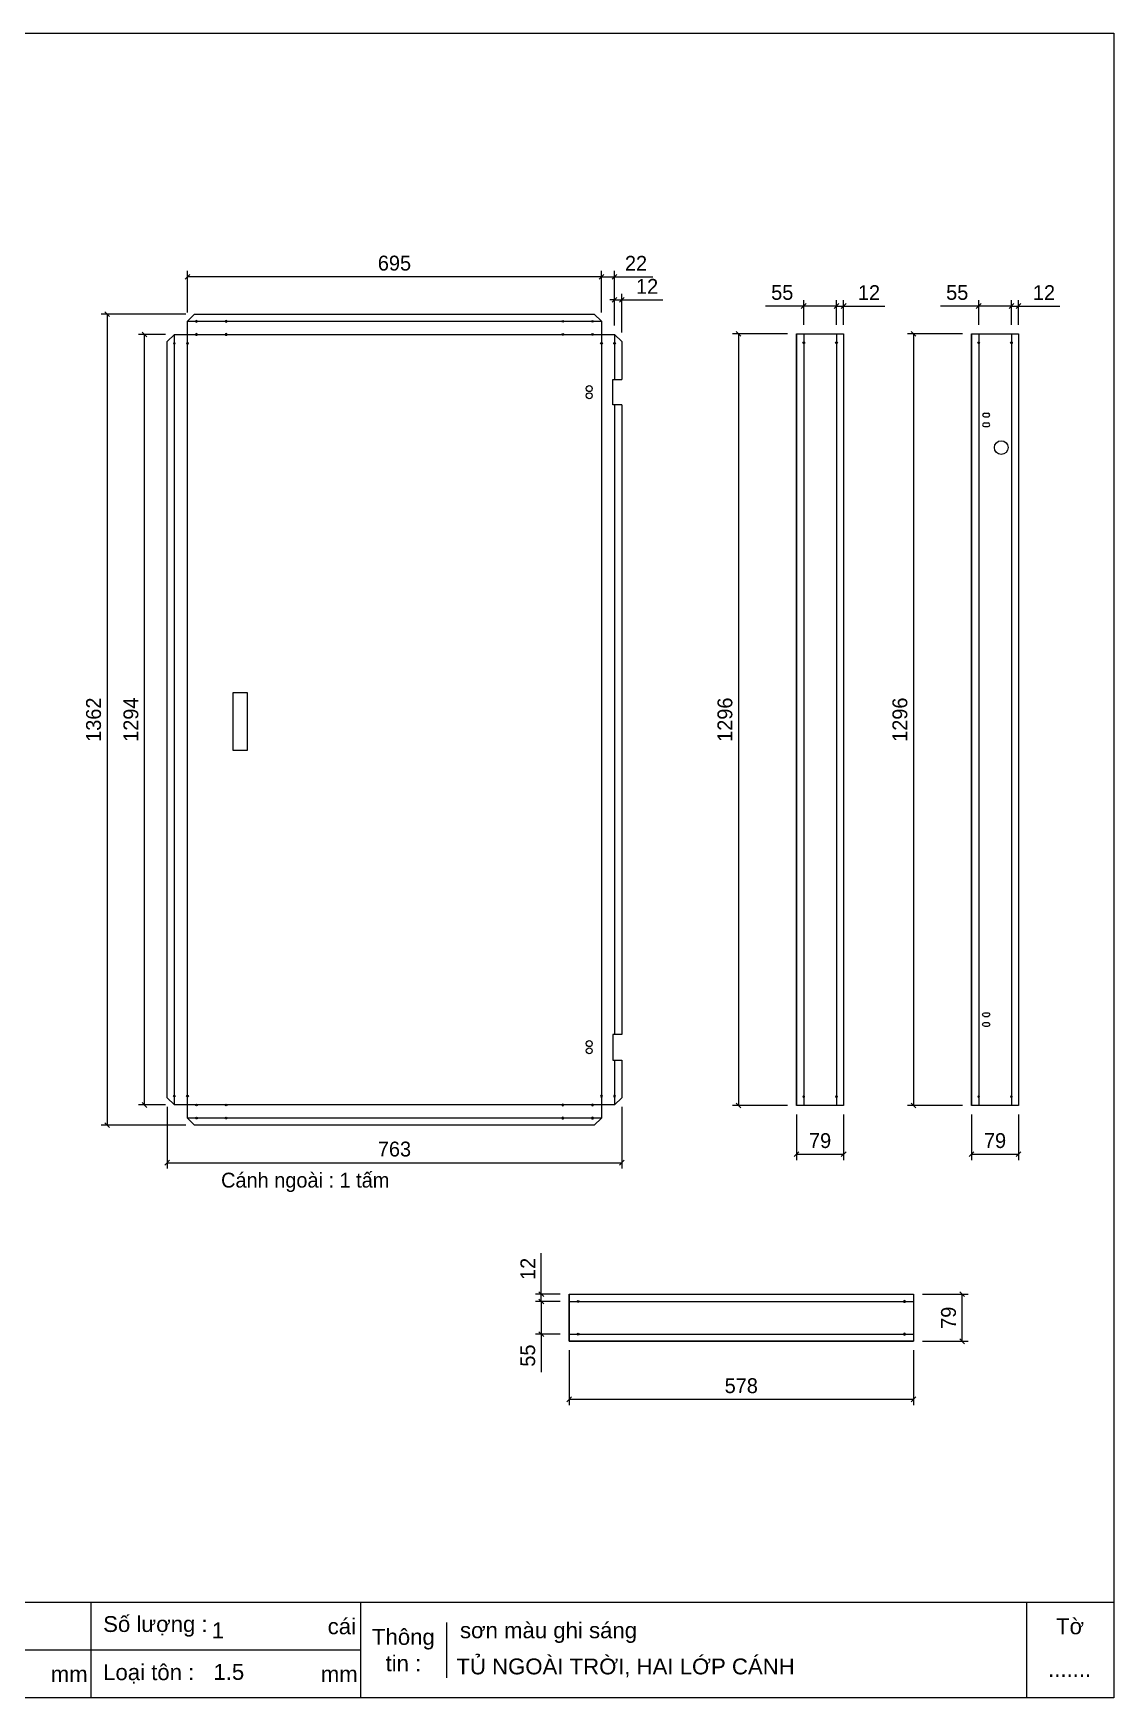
# Model space of a CAD drawing. Header units: millimetres. Extents: x 0 to 3953, y 0 to 2795.
# Drawn here: x 2139 to 3953, y 0 to 2795 of the extents above; entities that cross this region are included whole.
import ezdxf

# ---------------------------------------------------------------- set-up
doc = ezdxf.new("R2010")
doc.units = ezdxf.units.MM
doc.layers.add('CNC', color=7, linetype='Continuous')
doc.layers.add('DIM', color=253, linetype='Continuous')
doc.styles.add('Arial', font='arial.ttf')
doc.dimstyles.new('Dim-25', dxfattribs={"dimtxt": 25, "dimasz": 8, "dimexe": 10, "dimexo": 15, "dimgap": 10, "dimtad": 1, "dimdec": 0, "dimtxsty": 'Standard', "dimblk": 'OBLIQUE', "dimcen": 10, "dimclrd": 5, "dimclre": 5, "dimclrt": 3, "dimazin": 3, "dimtfac": 1, "dimtdec": 0, "dimtmove": 0, "dimatfit": 3, "dimldrblk": 'OBLIQUE', "dimlwd": 9, "dimlwe": 9})

# ---------------------------------------------------------------- blocks, each defined once
blk = doc.blocks.new('KHUNG CHUẨN')
at = {"color": 7}
for p, q in [((19889.2, -28535.2), (16919.2, -28535.2)), ((18599.2, -28535.2), (18599.2, -28655.2)), ((18939.2, -28535.2), (18939.2, -28655.2)), ((19779.2, -28535.2), (19779.2, -28655.2)), ((19047.6, -28560.2), (19047.6, -28630.2)), ((18939.2, -28595.2), (16919.2, -28595.2))]:
    blk.add_line(p, q, dxfattribs=at)
blk.add_lwpolyline([(16919.2, -26555.2), (19889.2, -26555.2), (19889.2, -28655.2), (16919.2, -28655.2)], close=True, dxfattribs=at)
at = {"color": 2, "char_height": 20, "style": 'Arial'}
for s, insert, width, attachment_point in [('  Số lượng :', (18599.2, -28565.2), 917.634, 4), ('cái', (18897.9, -28565.2), 63.517, 4), ('Tờ', (19834.2, -28565.2), 110, 5), ('Thông\\Ptin :', (18993.4, -28595.2), 108.311, 5), ('mm', (18548.6, -28625.2), 73.831, 4), ('  Loại tôn :', (18599.2, -28625.2), 917.634, 4), ('mm', (18889.2, -28625.2), 917.634, 4)]:
    blk.add_mtext(s, dxfattribs=dict(at, insert=insert, width=width, attachment_point=attachment_point))
at = {"color": 3, "style": 'Arial'}
for tag, p in [('#01', (17055.6, -28580.1)), ('#02', (17431.4, -28580.1)), ('#03', (18030.6, -28580.1)), ('#08', (18751.7, -28580.1)), ('#10', (19064.8, -28580.1)), ('#04', (17024.8, -28634.6)), ('#05', (17308.5, -28633)), ('#06', (17632.7, -28633.7)), ('#07', (18002, -28634.7)), ('#09', (18753.8, -28632.6)), ('#11', (19060.3, -28625.7)), ('#12', (19806.5, -28628.9))]:
    blk.add_attdef(tag, p, '', height=20, dxfattribs=at)
blk = doc.blocks.new('f3daunguoc')
at = {"layer": 'CNC', "color": 2, "lineweight": -3}
blk.add_circle((0, 0), 1.5, dxfattribs=at)
blk = doc.blocks.new('*D18')
at = {"color": 0, "linetype": 'ByBlock', "lineweight": -2}
for p, q in [((3111.2, 2343.6), (3119.2, 2351.6)), ((3131.2, 2351.6), (3123.2, 2343.6))]:
    blk.add_line(p, q, dxfattribs=at)
at = {"layer": 'Defpoints', "color": 0, "transparency": 16777216}
for p in [(3127.2, 2347.6), (3115.2, 2289.4), (3127.2, 2277.4)]:
    blk.add_point(p, dxfattribs=at)
at = {"layer": 'DIM', "color": 5, "lineweight": 9, "transparency": 16777216}
for p, q in [((3115.2, 2304.4), (3115.2, 2357.6)), ((3127.2, 2292.4), (3127.2, 2357.6)), ((3115.2, 2347.6), (3107.2, 2347.6)), ((3115.2, 2347.6), (3127.2, 2347.6)), ((3127.2, 2347.6), (3196.4, 2347.6))]:
    blk.add_line(p, q, dxfattribs=at)
at = {"layer": 'DIM', "color": 3, "transparency": 16777216, "insert": (3169.8, 2370.1), "char_height": 25, "attachment_point": 5}
blk.add_mtext('12', dxfattribs=at)
blk = doc.blocks.new('_Oblique')
at = {"color": 0, "linetype": 'ByBlock', "lineweight": -2}
blk.add_line((-0.5, -0.5), (0.5, 0.5), dxfattribs=at)
blk = doc.blocks.new('*D19')
at = {"color": 0, "linetype": 'ByBlock', "lineweight": -2}
for p, q in [((3097.2, 2390.3), (3089.2, 2382.3)), ((3111.2, 2382.3), (3119.2, 2390.3))]:
    blk.add_line(p, q, dxfattribs=at)
at = {"layer": 'Defpoints', "color": 0, "transparency": 16777216}
for p in [(3115.2, 2386.3), (3093.2, 2311.4), (3115.2, 2289.4)]:
    blk.add_point(p, dxfattribs=at)
at = {"layer": 'DIM', "color": 5, "lineweight": 9, "transparency": 16777216}
for p, q in [((3093.2, 2326.4), (3093.2, 2396.3)), ((3093.2, 2386.3), (3115.2, 2386.3)), ((3115.2, 2304.4), (3115.2, 2396.3)), ((3115.2, 2386.3), (3179.2, 2386.3))]:
    blk.add_line(p, q, dxfattribs=at)
at = {"layer": 'DIM', "color": 3, "transparency": 16777216, "insert": (3151.2, 2408.8), "char_height": 25, "attachment_point": 5}
blk.add_mtext('22', dxfattribs=at)
blk = doc.blocks.new('*D20')
at = {"color": 0, "linetype": 'ByBlock', "lineweight": -2}
for p, q in [((2402.2, 2390.3), (2394.2, 2382.3)), ((3089.2, 2382.3), (3097.2, 2390.3))]:
    blk.add_line(p, q, dxfattribs=at)
at = {"layer": 'Defpoints', "color": 0, "transparency": 16777216}
for p in [(2398.2, 2386.3), (2398.2, 2311.4), (3093.2, 2311.4)]:
    blk.add_point(p, dxfattribs=at)
at = {"layer": 'DIM', "color": 5, "lineweight": 9, "transparency": 16777216}
for p, q in [((2398.2, 2326.4), (2398.2, 2396.3)), ((3093.2, 2386.3), (2398.2, 2386.3)), ((3093.2, 2326.4), (3093.2, 2396.3))]:
    blk.add_line(p, q, dxfattribs=at)
at = {"layer": 'DIM', "color": 3, "transparency": 16777216, "insert": (2745.7, 2409), "char_height": 25, "attachment_point": 5}
blk.add_mtext('695', dxfattribs=at)
blk = doc.blocks.new('*D21')
at = {"color": 0, "linetype": 'ByBlock', "lineweight": -2}
for p, q in [((2267.5, 2319.4), (2259.5, 2327.4)), ((2259.5, 965.4), (2267.5, 957.4))]:
    blk.add_line(p, q, dxfattribs=at)
at = {"layer": 'Defpoints', "color": 0, "transparency": 16777216}
for p in [(2410.3, 2323.4), (2263.5, 961.4), (2410.4, 961.4)]:
    blk.add_point(p, dxfattribs=at)
at = {"layer": 'DIM', "color": 5, "lineweight": 9, "transparency": 16777216}
for p, q in [((2395.3, 2323.4), (2253.5, 2323.4)), ((2263.5, 2323.4), (2263.5, 961.4)), ((2395.4, 961.4), (2253.5, 961.4))]:
    blk.add_line(p, q, dxfattribs=at)
at = {"layer": 'DIM', "color": 3, "transparency": 16777216, "insert": (2240.7, 1642.4), "char_height": 25, "attachment_point": 5, "rotation": 90}
blk.add_mtext('1362', dxfattribs=at)
blk = doc.blocks.new('*D22')
at = {"color": 0, "linetype": 'ByBlock', "lineweight": -2}
for p, q in [((2330.1, 2285.4), (2322.1, 2293.4)), ((2322.1, 999.4), (2330.1, 991.4))]:
    blk.add_line(p, q, dxfattribs=at)
at = {"layer": 'Defpoints', "color": 0, "transparency": 16777216}
for p in [(2326.1, 2289.4), (2376.2, 2289.4), (2376.2, 995.4)]:
    blk.add_point(p, dxfattribs=at)
at = {"layer": 'DIM', "color": 5, "lineweight": 9, "transparency": 16777216}
for p, q in [((2361.2, 2289.4), (2316.1, 2289.4)), ((2326.1, 995.4), (2326.1, 2289.4)), ((2361.2, 995.4), (2316.1, 995.4))]:
    blk.add_line(p, q, dxfattribs=at)
at = {"layer": 'DIM', "color": 3, "transparency": 16777216, "insert": (2303.4, 1642.4), "char_height": 25, "attachment_point": 5, "rotation": 90}
blk.add_mtext('1294', dxfattribs=at)
blk = doc.blocks.new('*D23')
at = {"color": 0, "linetype": 'ByBlock', "lineweight": -2}
for p, q in [((2368.2, 902.5), (2360.2, 894.5)), ((3123.2, 894.5), (3131.2, 902.5))]:
    blk.add_line(p, q, dxfattribs=at)
at = {"layer": 'Defpoints', "color": 0, "transparency": 16777216}
for p in [(2364.2, 1007.4), (3127.2, 1007.4), (3127.2, 898.5)]:
    blk.add_point(p, dxfattribs=at)
at = {"layer": 'DIM', "color": 5, "lineweight": 9, "transparency": 16777216}
for p, q in [((2364.2, 992.4), (2364.2, 888.5)), ((3127.2, 992.4), (3127.2, 888.5)), ((2364.2, 898.5), (3127.2, 898.5))]:
    blk.add_line(p, q, dxfattribs=at)
at = {"layer": 'DIM', "color": 3, "transparency": 16777216, "insert": (2745.7, 921.2), "char_height": 25, "attachment_point": 5}
blk.add_mtext('763', dxfattribs=at)
blk = doc.blocks.new('*D31')
at = {"color": 5, "lineweight": 9, "ltscale": 3, "transparency": 16777216}
for p, q in [((3487.7, 2337.1), (3479.7, 2337.1)), ((3487.7, 2305.4), (3487.7, 2347.1)), ((3487.7, 2337.1), (3499.7, 2337.1)), ((3499.7, 2305.4), (3499.7, 2347.1)), ((3499.7, 2337.1), (3568.9, 2337.1))]:
    blk.add_line(p, q, dxfattribs=at)
at = {"color": 0, "linetype": 'ByBlock', "lineweight": -2}
for p, q in [((3483.7, 2333.1), (3491.7, 2341.1)), ((3503.7, 2341.1), (3495.7, 2333.1))]:
    blk.add_line(p, q, dxfattribs=at)
at = {"layer": 'Defpoints', "color": 0, "ltscale": 3, "transparency": 16777216}
for p in [(3499.7, 2337.1), (3487.7, 2290.4), (3499.7, 2290.4)]:
    blk.add_point(p, dxfattribs=at)
at = {"color": 3, "ltscale": 3, "transparency": 16777216, "insert": (3542.3, 2359.6), "char_height": 25, "attachment_point": 5}
blk.add_mtext('12', dxfattribs=at)
blk = doc.blocks.new('*D32')
at = {"color": 5, "lineweight": 9, "ltscale": 3, "transparency": 16777216}
for p, q in [((3432.7, 2337.1), (3368.7, 2337.1)), ((3432.7, 2305.4), (3432.7, 2347.1)), ((3487.7, 2337.1), (3432.7, 2337.1)), ((3487.7, 2305.4), (3487.7, 2347.1))]:
    blk.add_line(p, q, dxfattribs=at)
at = {"color": 0, "linetype": 'ByBlock', "lineweight": -2}
for p, q in [((3436.7, 2341.1), (3428.7, 2333.1)), ((3483.7, 2333.1), (3491.7, 2341.1))]:
    blk.add_line(p, q, dxfattribs=at)
at = {"layer": 'Defpoints', "color": 0, "ltscale": 3, "transparency": 16777216}
for p in [(3432.7, 2337.1), (3432.7, 2290.4), (3487.7, 2290.4)]:
    blk.add_point(p, dxfattribs=at)
at = {"color": 3, "ltscale": 3, "transparency": 16777216, "insert": (3396.7, 2359.8), "char_height": 25, "attachment_point": 5}
blk.add_mtext('55', dxfattribs=at)
blk = doc.blocks.new('*D33')
at = {"color": 0, "linetype": 'ByBlock', "lineweight": -2}
for p, q in [((3327.3, 2286.4), (3319.3, 2294.4)), ((3319.3, 998.4), (3327.3, 990.4))]:
    blk.add_line(p, q, dxfattribs=at)
at = {"color": 5, "lineweight": 9, "ltscale": 3, "transparency": 16777216}
for p, q in [((3405.7, 2290.4), (3313.3, 2290.4)), ((3323.3, 2290.4), (3323.3, 994.4)), ((3405.7, 994.4), (3313.3, 994.4))]:
    blk.add_line(p, q, dxfattribs=at)
at = {"layer": 'Defpoints', "color": 0, "ltscale": 3, "transparency": 16777216}
for p in [(3420.7, 2290.4), (3323.3, 994.4), (3420.7, 994.4)]:
    blk.add_point(p, dxfattribs=at)
at = {"color": 3, "ltscale": 3, "transparency": 16777216, "insert": (3300.6, 1642.4), "char_height": 25, "attachment_point": 5, "rotation": 90}
blk.add_mtext('1296', dxfattribs=at)
blk = doc.blocks.new('*D34')
at = {"color": 5, "lineweight": 9, "ltscale": 3, "transparency": 16777216}
for p, q in [((3420.7, 979.4), (3420.7, 902.6)), ((3499.7, 979.4), (3499.7, 902.6)), ((3420.7, 912.6), (3499.7, 912.6))]:
    blk.add_line(p, q, dxfattribs=at)
at = {"color": 0, "linetype": 'ByBlock', "lineweight": -2}
for p, q in [((3424.7, 916.6), (3416.7, 908.6)), ((3495.7, 908.6), (3503.7, 916.6))]:
    blk.add_line(p, q, dxfattribs=at)
at = {"layer": 'Defpoints', "color": 0, "ltscale": 3, "transparency": 16777216}
for p in [(3420.7, 994.4), (3499.7, 994.4), (3499.7, 912.6)]:
    blk.add_point(p, dxfattribs=at)
at = {"color": 3, "ltscale": 3, "transparency": 16777216, "insert": (3460.2, 935.4), "char_height": 25, "attachment_point": 5}
blk.add_mtext('79', dxfattribs=at)
blk = doc.blocks.new('*D35')
at = {"color": 5, "lineweight": 9, "ltscale": 3, "transparency": 16777216}
for p, q in [((3781.4, 2337.1), (3773.4, 2337.1)), ((3781.4, 2305.4), (3781.4, 2347.1)), ((3781.4, 2337.1), (3793.4, 2337.1)), ((3793.4, 2305.4), (3793.4, 2347.1)), ((3793.4, 2337.1), (3862.6, 2337.1))]:
    blk.add_line(p, q, dxfattribs=at)
at = {"color": 0, "linetype": 'ByBlock', "lineweight": -2}
for p, q in [((3777.4, 2333.1), (3785.4, 2341.1)), ((3797.4, 2341.1), (3789.4, 2333.1))]:
    blk.add_line(p, q, dxfattribs=at)
at = {"layer": 'Defpoints', "color": 0, "ltscale": 3, "transparency": 16777216}
for p in [(3793.4, 2337.1), (3781.4, 2290.4), (3793.4, 2290.4)]:
    blk.add_point(p, dxfattribs=at)
at = {"color": 3, "ltscale": 3, "transparency": 16777216, "insert": (3836, 2359.6), "char_height": 25, "attachment_point": 5}
blk.add_mtext('12', dxfattribs=at)
blk = doc.blocks.new('*D36')
at = {"color": 5, "lineweight": 9, "ltscale": 3, "transparency": 16777216}
for p, q in [((3726.4, 2337.1), (3662.4, 2337.1)), ((3726.4, 2305.4), (3726.4, 2347.1)), ((3781.4, 2337.1), (3726.4, 2337.1)), ((3781.4, 2305.4), (3781.4, 2347.1))]:
    blk.add_line(p, q, dxfattribs=at)
at = {"color": 0, "linetype": 'ByBlock', "lineweight": -2}
for p, q in [((3730.4, 2341.1), (3722.4, 2333.1)), ((3777.4, 2333.1), (3785.4, 2341.1))]:
    blk.add_line(p, q, dxfattribs=at)
at = {"layer": 'Defpoints', "color": 0, "ltscale": 3, "transparency": 16777216}
for p in [(3726.4, 2337.1), (3726.4, 2290.4), (3781.4, 2290.4)]:
    blk.add_point(p, dxfattribs=at)
at = {"color": 3, "ltscale": 3, "transparency": 16777216, "insert": (3690.4, 2359.8), "char_height": 25, "attachment_point": 5}
blk.add_mtext('55', dxfattribs=at)
blk = doc.blocks.new('*D37')
at = {"color": 0, "linetype": 'ByBlock', "lineweight": -2}
for p, q in [((3621, 2286.4), (3613, 2294.4)), ((3613, 998.4), (3621, 990.4))]:
    blk.add_line(p, q, dxfattribs=at)
at = {"color": 5, "lineweight": 9, "ltscale": 3, "transparency": 16777216}
for p, q in [((3699.4, 2290.4), (3607, 2290.4)), ((3617, 2290.4), (3617, 994.4)), ((3699.4, 994.4), (3607, 994.4))]:
    blk.add_line(p, q, dxfattribs=at)
at = {"layer": 'Defpoints', "color": 0, "ltscale": 3, "transparency": 16777216}
for p in [(3714.4, 2290.4), (3617, 994.4), (3714.4, 994.4)]:
    blk.add_point(p, dxfattribs=at)
at = {"color": 3, "ltscale": 3, "transparency": 16777216, "insert": (3594.3, 1642.4), "char_height": 25, "attachment_point": 5, "rotation": 90}
blk.add_mtext('1296', dxfattribs=at)
blk = doc.blocks.new('*D38')
at = {"color": 5, "lineweight": 9, "ltscale": 3, "transparency": 16777216}
for p, q in [((3714.4, 979.4), (3714.4, 902.6)), ((3793.4, 979.4), (3793.4, 902.6)), ((3714.4, 912.6), (3793.4, 912.6))]:
    blk.add_line(p, q, dxfattribs=at)
at = {"color": 0, "linetype": 'ByBlock', "lineweight": -2}
for p, q in [((3718.4, 916.6), (3710.4, 908.6)), ((3789.4, 908.6), (3797.4, 916.6))]:
    blk.add_line(p, q, dxfattribs=at)
at = {"layer": 'Defpoints', "color": 0, "ltscale": 3, "transparency": 16777216}
for p in [(3714.4, 994.4), (3793.4, 994.4), (3793.4, 912.6)]:
    blk.add_point(p, dxfattribs=at)
at = {"color": 3, "ltscale": 3, "transparency": 16777216, "insert": (3753.9, 935.4), "char_height": 25, "attachment_point": 5}
blk.add_mtext('79', dxfattribs=at)
blk = doc.blocks.new('ovan6x9')
at = {"color": 2}
for p, q in [((2, 6), (8, 6)), ((2, 0), (8, 0))]:
    blk.add_line(p, q, dxfattribs=at)
for centre, start, end in [((2, 3), 90, 270), ((8, 3), 270, 90)]:
    blk.add_arc(centre, 3, start, end, dxfattribs=at)
blk = doc.blocks.new('*D39')
at = {"color": 5, "lineweight": 9, "ltscale": 3, "transparency": 16777216}
for p, q in [((2992.2, 677.5), (2992.2, 746.7)), ((3023.9, 677.5), (2982.2, 677.5)), ((2992.2, 665.5), (2992.2, 677.5)), ((3023.9, 665.5), (2982.2, 665.5)), ((2992.2, 665.5), (2992.2, 657.5))]:
    blk.add_line(p, q, dxfattribs=at)
at = {"color": 0, "linetype": 'ByBlock', "lineweight": -2}
for p, q in [((2988.2, 681.5), (2996.2, 673.5)), ((2996.2, 661.5), (2988.2, 669.5))]:
    blk.add_line(p, q, dxfattribs=at)
at = {"layer": 'Defpoints', "color": 0, "ltscale": 3, "transparency": 16777216}
for p in [(2992.2, 677.5), (3038.9, 677.5), (3038.9, 665.5)]:
    blk.add_point(p, dxfattribs=at)
at = {"color": 3, "ltscale": 3, "transparency": 16777216, "insert": (2969.7, 720.1), "char_height": 25, "attachment_point": 5, "rotation": 90}
blk.add_mtext('12', dxfattribs=at)
blk = doc.blocks.new('*D40')
at = {"color": 5, "lineweight": 9, "ltscale": 3, "transparency": 16777216}
for p, q in [((3023.9, 665.5), (2982.2, 665.5)), ((2992.2, 665.5), (2992.2, 610.5)), ((3023.9, 610.5), (2982.2, 610.5)), ((2992.2, 610.5), (2992.2, 546.5))]:
    blk.add_line(p, q, dxfattribs=at)
at = {"color": 0, "linetype": 'ByBlock', "lineweight": -2}
for p, q in [((2996.2, 661.5), (2988.2, 669.5)), ((2988.2, 614.5), (2996.2, 606.5))]:
    blk.add_line(p, q, dxfattribs=at)
at = {"layer": 'Defpoints', "color": 0, "ltscale": 3, "transparency": 16777216}
for p in [(3038.9, 665.5), (2992.2, 610.5), (3038.9, 610.5)]:
    blk.add_point(p, dxfattribs=at)
at = {"color": 3, "ltscale": 3, "transparency": 16777216, "insert": (2969.5, 574.5), "char_height": 25, "attachment_point": 5, "rotation": 90}
blk.add_mtext('55', dxfattribs=at)
blk = doc.blocks.new('*D41')
at = {"color": 5, "lineweight": 9, "ltscale": 3, "transparency": 16777216}
for p, q in [((3038.9, 583.5), (3038.9, 491.1)), ((3616.9, 583.5), (3616.9, 491.1)), ((3038.9, 501.1), (3616.9, 501.1))]:
    blk.add_line(p, q, dxfattribs=at)
at = {"color": 0, "linetype": 'ByBlock', "lineweight": -2}
for p, q in [((3042.9, 505.1), (3034.9, 497.1)), ((3612.9, 497.1), (3620.9, 505.1))]:
    blk.add_line(p, q, dxfattribs=at)
at = {"layer": 'Defpoints', "color": 0, "ltscale": 3, "transparency": 16777216}
for p in [(3038.9, 598.5), (3616.9, 598.5), (3616.9, 501.1)]:
    blk.add_point(p, dxfattribs=at)
at = {"color": 3, "ltscale": 3, "transparency": 16777216, "insert": (3327.9, 523.8), "char_height": 25, "attachment_point": 5}
blk.add_mtext('578', dxfattribs=at)
blk = doc.blocks.new('*D42')
at = {"color": 5, "lineweight": 9, "ltscale": 3, "transparency": 16777216}
for p, q in [((3631.9, 677.5), (3708.7, 677.5)), ((3698.7, 598.5), (3698.7, 677.5)), ((3631.9, 598.5), (3708.7, 598.5))]:
    blk.add_line(p, q, dxfattribs=at)
at = {"color": 0, "linetype": 'ByBlock', "lineweight": -2}
for p, q in [((3702.7, 673.5), (3694.7, 681.5)), ((3694.7, 602.5), (3702.7, 594.5))]:
    blk.add_line(p, q, dxfattribs=at)
at = {"layer": 'Defpoints', "color": 0, "ltscale": 3, "transparency": 16777216}
for p in [(3616.9, 677.5), (3698.7, 677.5), (3616.9, 598.5)]:
    blk.add_point(p, dxfattribs=at)
at = {"color": 3, "ltscale": 3, "transparency": 16777216, "insert": (3675.9, 638), "char_height": 25, "attachment_point": 5, "rotation": 90}
blk.add_mtext('79', dxfattribs=at)

msp = doc.modelspace()

# ---------------------------------------------------------------- linework, layer by layer
at = {"color": 7}
for p, q in [((3420.7, 2290.4), (3420.7, 994.4)), ((3432.7, 2290.4), (3432.7, 994.4)), ((3487.7, 2290.4), (3487.7, 994.4)), ((3499.7, 2290.4), (3499.7, 994.4)), ((3714.4, 2290.4), (3714.4, 994.4)), ((3726.4, 2290.4), (3726.4, 994.4)), ((3781.4, 2290.4), (3781.4, 994.4)), ((3793.4, 2290.4), (3793.4, 994.4)), ((3038.9, 677.5), (3616.9, 677.5)), ((3038.9, 665.5), (3616.9, 665.5)), ((3038.9, 610.5), (3616.9, 610.5)), ((3038.9, 598.5), (3616.9, 598.5))]:
    msp.add_line(p, q, dxfattribs=at)
at = {"ltscale": 3}
msp.add_line((3038.9, 677.5), (3038.9, 598.5), dxfattribs=at)
at = {"color": 2}
for points in [[(3127.2, 1113.9), (3112.2, 1113.9), (3112.2, 1070.9), (3127.2, 1070.9), (3127.2, 1007.4), (3115.2, 995.4), (3093.2, 995.4), (3093.2, 973.4), (3081.2, 961.4), (2410.2, 961.4), (2398.2, 973.4), (2398.2, 995.4), (2376.2, 995.4), (2364.2, 1007.4), (2364.2, 2277.4), (2376.2, 2289.4), (2398.2, 2289.4), (2398.2, 2311.4), (2410.2, 2323.4), (3081.2, 2323.4), (3093.2, 2311.4), (3093.2, 2289.4), (3115.2, 2289.4), (3127.2, 2277.4), (3127.2, 2213.9)], [(3127.2, 2170.9), (3112.2, 2170.9), (3112.2, 2213.9), (3127.2, 2213.9)]]:
    msp.add_lwpolyline(points, dxfattribs=at)
at = {"color": 7}
for points in [[(2398.2, 2311.4), (3093.2, 2311.4)], [(2376.2, 995.4), (2376.2, 2289.4)], [(3115.2, 2289.4), (3115.2, 2213.9)], [(3115.2, 2170.9), (3115.2, 1113.9)], [(3127.2, 2170.9), (3127.2, 1113.9)], [(3115.2, 1070.9), (3115.2, 995.4)], [(3093.2, 973.4), (2398.2, 973.4)]]:
    msp.add_lwpolyline(points, dxfattribs=at)
for points in [[(2398.2, 2289.4), (3093.2, 2289.4), (3093.2, 995.4), (2398.2, 995.4)], [(3420.7, 2290.4), (3499.7, 2290.4), (3499.7, 994.4), (3420.7, 994.4)], [(3714.4, 2290.4), (3793.4, 2290.4), (3793.4, 994.4), (3714.4, 994.4)], [(3038.9, 598.5), (3038.9, 677.5), (3616.9, 677.5), (3616.9, 598.5)]]:
    msp.add_lwpolyline(points, close=True, dxfattribs=at)
at = {"color": 2, "ltscale": 3}
msp.add_lwpolyline([(2474.7, 1687.9), (2498.7, 1687.9), (2498.7, 1590.9), (2474.7, 1590.9)], close=True, dxfattribs=at)
at = {"color": 2}
for centre in [(3072.7, 2198.4), (3072.7, 2186.4), (3072.7, 1098.4), (3072.7, 1086.4)]:
    msp.add_circle(centre, 5, dxfattribs=at)
at = {"color": 2, "ltscale": 3}
msp.add_circle((3764.4, 2099.3), 11.5, dxfattribs=at)

# ---------------------------------------------------------------- block references
at = {"color": 3}
ref = msp.add_blockref('KHUNG CHUẨN', (-22519.5, 38140), dxfattribs=dict(at, xscale=1.331000000005587, yscale=1.331000000005587, zscale=1.331000000005587))
ref.add_attrib('#08', '1', (2439, 99.9), dxfattribs={"color": 3, "height": 26.6, "style": 'Arial'})
ref.add_attrib('#09', '1.5', (2441.8, 30), dxfattribs={"color": 3, "height": 26.62, "style": 'Arial'})
ref.add_attrib('#10', 'sơn màu ghi sáng', (2855.7, 99.9), dxfattribs={"color": 3, "height": 26.62, "style": 'Arial'})
ref.add_attrib('#11', 'TỦ NGOÀI TRỜI, HAI LỚP CÁNH', (2849.7, 39.2), dxfattribs={"color": 3, "height": 26.62, "style": 'Arial'})
ref.add_attrib('#12', '.......', (3842.9, 34.9), dxfattribs={"color": 3, "height": 26.62, "style": 'Arial'})
at = {"lineweight": -3, "xscale": -1}
for p, rotation in [((2413.2, 2311.4), 180), ((2463.2, 2311.4), 180), ((2376.2, 2274.4), 180), ((2398.2, 2274.4), 180), ((2413.2, 2289.4), 180), ((2463.2, 2289.4), 180), ((3601.9, 665.5), 90), ((3601.9, 610.5), 90)]:
    msp.add_blockref('f3daunguoc', p, dxfattribs=dict(at, rotation=rotation))
at = {"lineweight": -3}
for p, rotation in [((3028.2, 2311.4), 180), ((3078.2, 2311.4), 180), ((3028.2, 2289.4), 180), ((3078.2, 2289.4), 180), ((3093.2, 2274.4), 180), ((3115.2, 2274.4), 180), ((3432.7, 2275.4), 180), ((3487.7, 2275.4), 180), ((3726.4, 2275.4), 180), ((3781.4, 2275.4), 180), ((3053.9, 665.5), 270), ((3053.9, 610.5), 270)]:
    msp.add_blockref('f3daunguoc', p, dxfattribs=dict(at, rotation=rotation))
at = {"color": 7}
for p in [(3734.1, 2151.2), (3734.1, 2134.7)]:
    msp.add_blockref('ovan6x9', p, dxfattribs=at)
at = {"color": 7, "xscale": -1, "rotation": 180}
for p in [(3734.1, 1150.2), (3734.1, 1133.7)]:
    msp.add_blockref('ovan6x9', p, dxfattribs=at)
at = {"lineweight": -3}
for p in [(2376.2, 1010.4), (2398.2, 1010.4), (2413.2, 995.4), (2463.2, 995.4), (2413.2, 973.4), (2463.2, 973.4)]:
    msp.add_blockref('f3daunguoc', p, dxfattribs=at)
at = {"lineweight": -3, "xscale": -1}
for p in [(3093.2, 1010.4), (3115.2, 1010.4), (3432.7, 1009.4), (3487.7, 1009.4), (3726.4, 1009.4), (3781.4, 1009.4), (3028.2, 995.4), (3078.2, 995.4), (3028.2, 973.4), (3078.2, 973.4)]:
    msp.add_blockref('f3daunguoc', p, dxfattribs=at)

# ---------------------------------------------------------------- texts
at = {"color": 2, "insert": (2595.9, 865.4), "char_height": 25, "width": 1270, "attachment_point": 5}
msp.add_mtext('Cánh ngoài : 1 tấm', dxfattribs=at)

# ---------------------------------------------------------------- dimensions: what is measured, and where the dimension line sits
at = {"ltscale": 3}
for base, p1, p2, picture, middle in [((3432.7, 2337.1), (3487.7, 2290.4), (3432.7, 2290.4), '*D32', (3396.7, 2359.8)), ((3499.7, 2337.1), (3487.7, 2290.4), (3499.7, 2290.4), '*D31', (3542.3, 2359.6)), ((3726.4, 2337.1), (3781.4, 2290.4), (3726.4, 2290.4), '*D36', (3690.4, 2359.8)), ((3793.4, 2337.1), (3781.4, 2290.4), (3793.4, 2290.4), '*D35', (3836, 2359.6)), ((3499.7, 912.6), (3420.7, 994.4), (3499.7, 994.4), '*D34', (3460.2, 935.4)), ((3793.4, 912.6), (3714.4, 994.4), (3793.4, 994.4), '*D38', (3753.9, 935.4))]:
    dim = msp.add_linear_dim(base=base, p1=p1, p2=p2, dimstyle='Dim-25', dxfattribs=at)
    dim.commit()
    dim.dimension.update_dxf_attribs({"geometry": picture, "text_midpoint": middle})
for base, p1, p2, angle, picture, middle in [((3323.3, 994.4), (3420.7, 2290.4), (3420.7, 994.4), 90, '*D33', (3300.6, 1642.4)), ((3617, 994.4), (3714.4, 2290.4), (3714.4, 994.4), 90, '*D37', (3594.3, 1642.4)), ((2992.2, 677.5), (3038.9, 665.5), (3038.9, 677.5), 90, '*D39', (2969.7, 720.1)), ((3698.7, 677.5), (3616.9, 598.5), (3616.9, 677.5), 90, '*D42', (3675.9, 638)), ((2992.2, 610.5), (3038.9, 665.5), (3038.9, 610.5), 90, '*D40', (2969.5, 574.5)), ((3616.9, 501.1), (3038.9, 598.5), (3616.9, 598.5), 180, '*D41', (3327.9, 523.8))]:
    dim = msp.add_linear_dim(base=base, p1=p1, p2=p2, angle=angle, dimstyle='Dim-25', dxfattribs=at)
    dim.commit()
    dim.dimension.update_dxf_attribs({"geometry": picture, "text_midpoint": middle})
at = {"layer": 'DIM', "color": 2}
for base, p1, p2, picture, middle in [((2398.2, 2386.3), (3093.2, 2311.4), (2398.2, 2311.4), '*D20', (2745.7, 2409)), ((3115.2, 2386.3), (3093.2, 2311.4), (3115.2, 2289.4), '*D19', (3151.2, 2408.8)), ((3127.2, 2347.6), (3115.2, 2289.4), (3127.2, 2277.4), '*D18', (3169.8, 2370.1)), ((3127.2, 898.5), (2364.2, 1007.4), (3127.2, 1007.4), '*D23', (2745.7, 921.2))]:
    dim = msp.add_linear_dim(base=base, p1=p1, p2=p2, dimstyle='Dim-25', dxfattribs=at)
    dim.commit()
    dim.dimension.update_dxf_attribs({"geometry": picture, "text_midpoint": middle})
for base, p1, p2, picture, middle in [((2263.5, 961.4), (2410.3, 2323.4), (2410.4, 961.4), '*D21', (2240.7, 1642.4)), ((2326.1, 2289.4), (2376.2, 995.4), (2376.2, 2289.4), '*D22', (2303.4, 1642.4))]:
    dim = msp.add_linear_dim(base=base, p1=p1, p2=p2, angle=90, dimstyle='Dim-25', dxfattribs=at)
    dim.commit()
    dim.dimension.update_dxf_attribs({"geometry": picture, "text_midpoint": middle})

doc.saveas('drawing.dxf')
